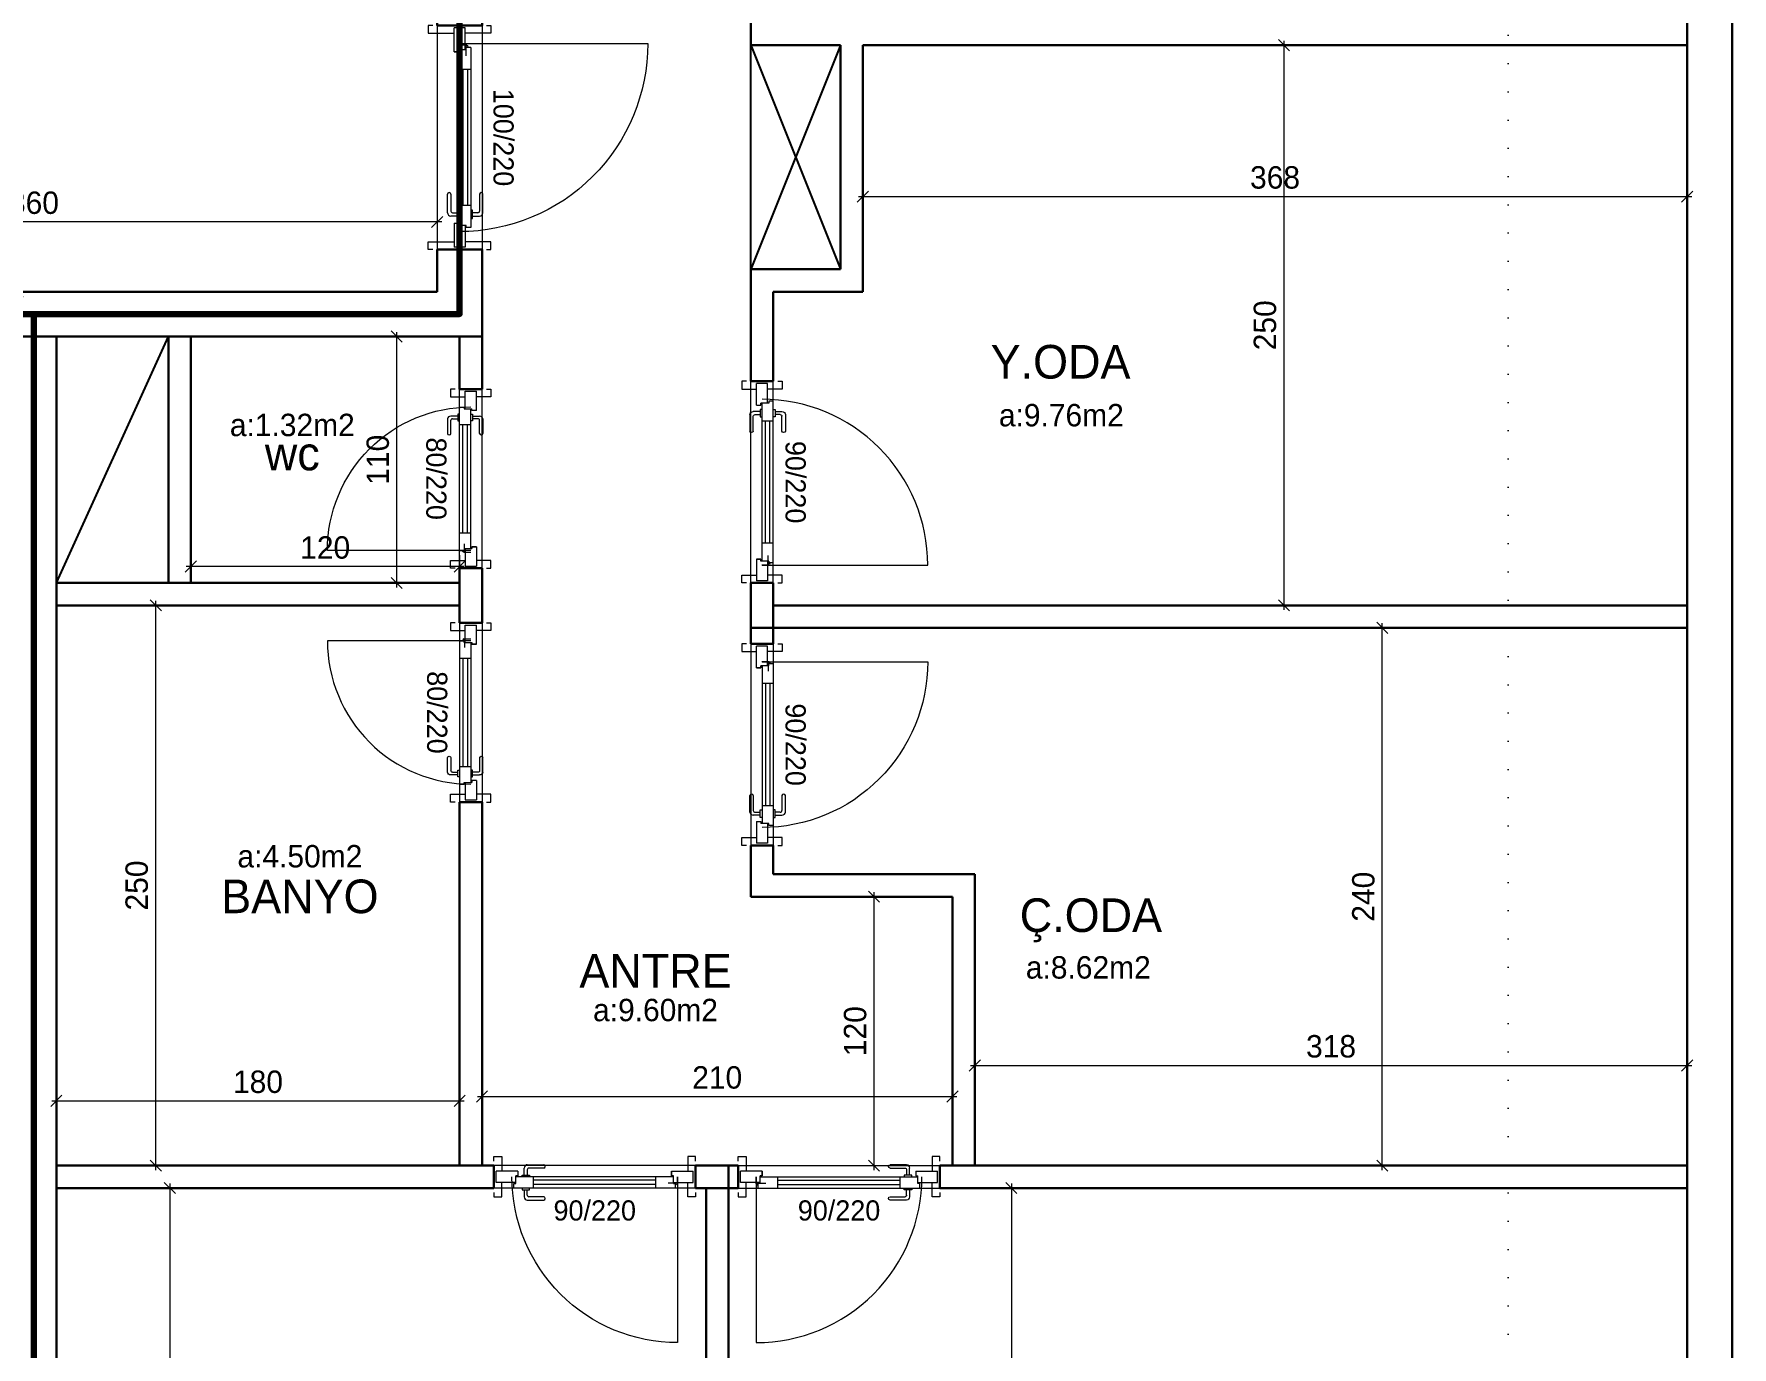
# Model space of a CAD drawing. Header units: centimetres. Extents: x 562865 to 1310255, y -148070 to 32737.
# Drawn here: x 600194 to 600952, y -1517 to -932 of the extents above; entities that cross this region are included whole.
import ezdxf
from ezdxf.enums import TextEntityAlignment as Align

# ---------------------------------------------------------------- set-up
doc = ezdxf.new("R2010")
doc.units = ezdxf.units.CM
doc.header["$LTSCALE"] = 2.5
doc.linetypes.add('DASHED', pattern=[0.25, 0.125, -0.125])
doc.linetypes.add('DOT', pattern=[0.25, 0, -0.25])
doc.layers.get('0').update_dxf_attribs({"color": 86})
for name, color, linetype, lineweight in [('1', 126, 'Continuous', 25), ('ADAKENARI', 18, 'Continuous', 5), ('DUVAR', 4, 'Continuous', 30), ('duvar-kesim', 7, 'Continuous', 0), ('GÖRÜNÜŞLER', 96, 'Continuous', 25), ('ince', 30, 'Continuous', 15), ('iç ölçü', 106, 'Continuous', 18), ('kapi', 9, 'Continuous', 0), ('kolon', 1, 'Continuous', 53)]:
    doc.layers.add(name, color=color, linetype=linetype, lineweight=lineweight)
for name, color, linetype in [('alan', 7, 'Continuous'), ('kapi-yazi', 7, 'Continuous'), ('mahal', 7, 'Continuous'), ('MAKINA', 4, 'Continuous'), ('MERBAS', 231, 'Continuous'), ('MIMARI', 3, 'Continuous'), ('Oda', 7, 'Continuous')]:
    doc.layers.add(name, color=color, linetype=linetype)
doc.styles.add('MAHALADI', font='arial.ttf')
doc.styles.add('PINAR', font='comic.ttf')
doc.dimstyles.new('TEMİZ ÖLÇÜ', dxfattribs={"dimtxt": 10, "dimasz": 5, "dimexe": 1.8, "dimexo": 0.625, "dimgap": 3, "dimtad": 1, "dimdec": 0, "dimrnd": 0.5, "dimzin": 1, "dimdsep": 46, "dimtxsty": 'PINAR', "dimblk": 'OBLIQUE', "dimcen": 0.9, "dimdle": 2, "dimclrd": 256, "dimclre": 256, "dimclrt": 7, "dimadec": 0, "dimazin": 0, "dimtfac": 1, "dimtdec": 0, "dimtofl": 0, "dimtmove": 2, "dimatfit": 2, "dimfxl": 10, "dimfxlon": 1, "dimlwd": -1, "dimlwe": -1, "dimarcsym": 0})

# ---------------------------------------------------------------- blocks, each defined once
blk = doc.blocks.new('fm-door1')
at = {"linetype": 'Continuous'}
for p, q in [((0, 25), (0, -25)), ((100, 25), (0, 25)), ((79.7, 31.8), (79.7, -0.3)), ((84, 27.6), (127.8, 27.6)), ((90, 50), (910, 50)), ((90, 50), (90, 30)), ((100, 30), (90, 30)), ((100, 30), (100, -5)), ((100, 30), (100, -5)), ((100, 0), (900, 0)), ((190, 50), (190, 0)), ((810, 50), (810, 0)), ((910, 30), (900, 30)), ((900, 30), (900, -5)), ((900, 25), (1000, 25)), ((910, 50), (910, 30)), ((1000, 25), (1000, -25)), ((110, -25), (0, -25)), ((100, -5), (110, -5)), ((110, -5), (100, -5)), ((110, -5), (110, -25)), ((110, -25), (110, -5)), ((890, -25), (890, -5)), ((890, -5), (900, -5)), ((890, -25), (1000, -25))]:
    blk.add_line(p, q, dxfattribs=at)
at = {"color": 8, "linetype": 'Continuous'}
for p, q in [((190, 35), (810, 35)), ((190, 15), (810, 15))]:
    blk.add_line(p, q, dxfattribs=at)
at = {"linetype": 'Continuous'}
for points in [[(857.6, 58.1), (857.6, 88.9, 0.414214), (842.4, 104.1), (758.6, 104.1, 1), (758.6, 88.9), (834.8, 88.9, -0.414214), (842.4, 81.3), (842.4, 58.1)], [(857.6, -8.1), (857.6, -38.9, -0.414214), (842.4, -54.1), (758.6, -54.1, -1), (758.6, -38.9), (834.8, -38.9, 0.414214), (842.4, -31.3), (842.4, -8.1)]]:
    blk.add_lwpolyline(points, format="xyb", dxfattribs=at)
for points in [[(869, 50), (869, 58.1), (831, 58.1), (831, 50)], [(869, 0), (869, -8.1), (831, -8.1), (831, 0)]]:
    blk.add_lwpolyline(points, dxfattribs=at)
blk.add_circle((84, 31.8), 4.26, dxfattribs=at)
blk = doc.blocks.new('_Oblique')
at = {"color": 0, "linetype": 'ByBlock', "lineweight": -2}
blk.add_line((-0.5, -0.5), (0.5, 0.5), dxfattribs=at)
blk = doc.blocks.new('*D177')
at = {"layer": 'Defpoints', "color": 0}
for p in [(600336, -1446.52), (600254.58, -1761.52), (600336, -1761.52)]:
    blk.add_point(p, dxfattribs=at)
at = {"layer": 'iç ölçü'}
for p, q in [((600259.58, -1446.52), (600252.78, -1446.52)), ((600254.58, -1444.52), (600254.58, -1763.52)), ((600259.58, -1761.52), (600252.78, -1761.52))]:
    blk.add_line(p, q, dxfattribs=at)
at = {"layer": 'iç ölçü', "linetype": 'ByBlock', "xscale": 5, "yscale": 5, "zscale": 5}
for p, rotation in [((600254.58, -1446.52), 90), ((600254.58, -1761.52), 270)]:
    blk.add_blockref('_Oblique', p, dxfattribs=dict(at, rotation=rotation))
at = {"layer": 'iç ölçü', "color": 7, "insert": (600246.1, -1604.02), "char_height": 10, "attachment_point": 5, "rotation": 90, "style": 'PINAR'}
blk.add_mtext('315', dxfattribs=at)
blk = doc.blocks.new('*D180')
at = {"layer": 'Defpoints', "color": 0}
for p in [(600676.54, -1446.52), (600630.26, -1881.52), (600676.54, -1881.52)]:
    blk.add_point(p, dxfattribs=at)
at = {"layer": 'iç ölçü'}
for p, q in [((600635.26, -1446.52), (600628.46, -1446.52)), ((600630.26, -1444.52), (600630.26, -1883.52)), ((600635.26, -1881.52), (600628.46, -1881.52))]:
    blk.add_line(p, q, dxfattribs=at)
at = {"layer": 'iç ölçü', "linetype": 'ByBlock', "xscale": 5, "yscale": 5, "zscale": 5}
for p, rotation in [((600630.26, -1446.52), 90), ((600630.26, -1881.52), 270)]:
    blk.add_blockref('_Oblique', p, dxfattribs=dict(at, rotation=rotation))
at = {"layer": 'iç ölçü', "color": 7, "insert": (600621.77, -1664.02), "char_height": 10, "attachment_point": 5, "rotation": 90, "style": 'PINAR'}
blk.add_mtext('435', dxfattribs=at)
blk = doc.blocks.new('*D182')
at = {"layer": 'Defpoints', "color": 0}
for p in [(600756.62, -1196.52), (600795.83, -1196.52), (600756.62, -1436.52)]:
    blk.add_point(p, dxfattribs=at)
at = {"layer": 'iç ölçü'}
for p, q in [((600790.83, -1196.52), (600797.63, -1196.52)), ((600795.83, -1438.52), (600795.83, -1194.52)), ((600790.83, -1436.52), (600797.63, -1436.52))]:
    blk.add_line(p, q, dxfattribs=at)
at = {"layer": 'iç ölçü', "linetype": 'ByBlock', "xscale": 5, "yscale": 5, "zscale": 5}
for p, rotation in [((600795.83, -1196.52), 90), ((600795.83, -1436.52), 270)]:
    blk.add_blockref('_Oblique', p, dxfattribs=dict(at, rotation=rotation))
at = {"layer": 'iç ölçü', "color": 7, "insert": (600787.42, -1316.52), "char_height": 10, "attachment_point": 5, "rotation": 90, "style": 'PINAR'}
blk.add_mtext('240', dxfattribs=at)
blk = doc.blocks.new('*D183')
at = {"layer": 'Defpoints', "color": 0}
for p in [(600613.95, -1333.03), (600931.95, -1333.03), (600931.95, -1391.8)]:
    blk.add_point(p, dxfattribs=at)
at = {"layer": 'iç ölçü'}
for p, q in [((600613.95, -1386.8), (600613.95, -1393.6)), ((600931.95, -1386.8), (600931.95, -1393.6)), ((600611.95, -1391.8), (600933.95, -1391.8))]:
    blk.add_line(p, q, dxfattribs=at)
at = {"layer": 'iç ölçü', "linetype": 'ByBlock', "xscale": 5, "yscale": 5, "zscale": 5, "rotation": 180}
blk.add_blockref('_Oblique', (600613.95, -1391.8), dxfattribs=at)
at = {"layer": 'iç ölçü', "linetype": 'ByBlock', "xscale": 5, "yscale": 5, "zscale": 5}
blk.add_blockref('_Oblique', (600931.95, -1391.8), dxfattribs=at)
at = {"layer": 'iç ölçü', "color": 7, "insert": (600772.95, -1383.34), "char_height": 10, "attachment_point": 5, "style": 'PINAR'}
blk.add_mtext('318', dxfattribs=at)
blk = doc.blocks.new('*D184')
at = {"layer": 'Defpoints', "color": 0}
for p in [(600738.04, -936.52), (600751.97, -936.52), (600738.04, -1186.52)]:
    blk.add_point(p, dxfattribs=at)
at = {"layer": 'iç ölçü'}
for p, q in [((600746.97, -936.52), (600753.77, -936.52)), ((600751.97, -1188.52), (600751.97, -934.52)), ((600746.97, -1186.52), (600753.77, -1186.52))]:
    blk.add_line(p, q, dxfattribs=at)
at = {"layer": 'iç ölçü', "linetype": 'ByBlock', "xscale": 5, "yscale": 5, "zscale": 5}
for p, rotation in [((600751.97, -936.52), 90), ((600751.97, -1186.52), 270)]:
    blk.add_blockref('_Oblique', p, dxfattribs=dict(at, rotation=rotation))
at = {"layer": 'iç ölçü', "color": 7, "insert": (600743.5, -1061.52), "char_height": 10, "attachment_point": 5, "rotation": 90, "style": 'PINAR'}
blk.add_mtext('250', dxfattribs=at)
blk = doc.blocks.new('*D185')
at = {"layer": 'Defpoints', "color": 0}
for p in [(600931.95, -1004.11), (600563.95, -1010.29), (600931.95, -1010.29)]:
    blk.add_point(p, dxfattribs=at)
at = {"layer": 'iç ölçü'}
for p, q in [((600561.95, -1004.11), (600933.95, -1004.11)), ((600563.95, -1009.11), (600563.95, -1002.31)), ((600931.95, -1009.11), (600931.95, -1002.31))]:
    blk.add_line(p, q, dxfattribs=at)
at = {"layer": 'iç ölçü', "linetype": 'ByBlock', "xscale": 5, "yscale": 5, "zscale": 5, "rotation": 180}
blk.add_blockref('_Oblique', (600563.95, -1004.11), dxfattribs=at)
at = {"layer": 'iç ölçü', "linetype": 'ByBlock', "xscale": 5, "yscale": 5, "zscale": 5}
blk.add_blockref('_Oblique', (600931.95, -1004.11), dxfattribs=at)
at = {"layer": 'iç ölçü', "color": 7, "insert": (600747.95, -995.6), "char_height": 10, "attachment_point": 5, "style": 'PINAR'}
blk.add_mtext('368', dxfattribs=at)
blk = doc.blocks.new('*D191')
at = {"layer": 'Defpoints', "color": 0}
for p in [(600238.73, -1186.52), (600248.33, -1186.52), (600238.73, -1436.52)]:
    blk.add_point(p, dxfattribs=at)
at = {"layer": 'iç ölçü'}
for p, q in [((600243.33, -1186.52), (600250.13, -1186.52)), ((600248.33, -1438.52), (600248.33, -1184.52)), ((600243.33, -1436.52), (600250.13, -1436.52))]:
    blk.add_line(p, q, dxfattribs=at)
at = {"layer": 'iç ölçü', "linetype": 'ByBlock', "xscale": 5, "yscale": 5, "zscale": 5}
for p, rotation in [((600248.33, -1186.52), 90), ((600248.33, -1436.52), 270)]:
    blk.add_blockref('_Oblique', p, dxfattribs=dict(at, rotation=rotation))
at = {"layer": 'iç ölçü', "color": 7, "insert": (600239.86, -1311.52), "char_height": 10, "attachment_point": 5, "rotation": 90, "style": 'PINAR'}
blk.add_mtext('250', dxfattribs=at)
blk = doc.blocks.new('*D192')
at = {"layer": 'Defpoints', "color": 0}
for p in [(600203.95, -1215.16), (600383.95, -1335.71), (600383.95, -1407.63)]:
    blk.add_point(p, dxfattribs=at)
at = {"layer": 'iç ölçü'}
for p, q in [((600201.95, -1407.63), (600385.95, -1407.63)), ((600203.95, -1402.63), (600203.95, -1409.43)), ((600383.95, -1402.63), (600383.95, -1409.43))]:
    blk.add_line(p, q, dxfattribs=at)
at = {"layer": 'iç ölçü', "linetype": 'ByBlock', "xscale": 5, "yscale": 5, "zscale": 5, "rotation": 180}
blk.add_blockref('_Oblique', (600203.95, -1407.63), dxfattribs=at)
at = {"layer": 'iç ölçü', "linetype": 'ByBlock', "xscale": 5, "yscale": 5, "zscale": 5}
blk.add_blockref('_Oblique', (600383.95, -1407.63), dxfattribs=at)
at = {"layer": 'iç ölçü', "color": 7, "insert": (600293.95, -1399.17), "char_height": 10, "attachment_point": 5, "style": 'PINAR'}
blk.add_mtext('180', dxfattribs=at)
blk = doc.blocks.new('*D193')
at = {"layer": 'Defpoints', "color": 0}
for p in [(600297.38, -1066.52), (600355.87, -1066.52), (600297.38, -1176.52)]:
    blk.add_point(p, dxfattribs=at)
at = {"layer": 'iç ölçü'}
for p, q in [((600350.87, -1066.52), (600357.67, -1066.52)), ((600355.87, -1178.52), (600355.87, -1064.52)), ((600350.87, -1176.52), (600357.67, -1176.52))]:
    blk.add_line(p, q, dxfattribs=at)
at = {"layer": 'iç ölçü', "linetype": 'ByBlock', "xscale": 5, "yscale": 5, "zscale": 5}
for p, rotation in [((600355.87, -1066.52), 90), ((600355.87, -1176.52), 270)]:
    blk.add_blockref('_Oblique', p, dxfattribs=dict(at, rotation=rotation))
at = {"layer": 'iç ölçü', "color": 7, "insert": (600347.47, -1121.52), "char_height": 10, "attachment_point": 5, "rotation": 90, "style": 'PINAR'}
blk.add_mtext('110', dxfattribs=at)
blk = doc.blocks.new('*D194')
at = {"layer": 'Defpoints', "color": 0}
for p in [(600263.95, -1084.69), (600383.95, -1084.69), (600263.95, -1169.16)]:
    blk.add_point(p, dxfattribs=at)
at = {"layer": 'iç ölçü'}
for p, q in [((600263.95, -1164.16), (600263.95, -1170.96)), ((600383.95, -1164.16), (600383.95, -1170.96)), ((600385.95, -1169.16), (600261.95, -1169.16))]:
    blk.add_line(p, q, dxfattribs=at)
at = {"layer": 'iç ölçü', "linetype": 'ByBlock', "xscale": 5, "yscale": 5, "zscale": 5, "rotation": 180}
blk.add_blockref('_Oblique', (600263.95, -1169.16), dxfattribs=at)
at = {"layer": 'iç ölçü', "linetype": 'ByBlock', "xscale": 5, "yscale": 5, "zscale": 5}
blk.add_blockref('_Oblique', (600383.95, -1169.16), dxfattribs=at)
at = {"layer": 'iç ölçü', "color": 7, "insert": (600323.95, -1160.75), "char_height": 10, "attachment_point": 5, "style": 'PINAR'}
blk.add_mtext('120', dxfattribs=at)
blk = doc.blocks.new('*D172')
at = {"layer": 'Defpoints', "color": 0}
for p in [(600603.95, -1405.64), (600393.95, -1410.84), (600603.95, -1410.84)]:
    blk.add_point(p, dxfattribs=at)
at = {"layer": 'iç ölçü'}
for p, q in [((600391.95, -1405.64), (600605.95, -1405.64)), ((600393.95, -1410.21), (600393.95, -1403.84)), ((600603.95, -1410.21), (600603.95, -1403.84))]:
    blk.add_line(p, q, dxfattribs=at)
at = {"layer": 'iç ölçü', "linetype": 'ByBlock', "xscale": 5, "yscale": 5, "zscale": 5, "rotation": 180}
blk.add_blockref('_Oblique', (600393.95, -1405.64), dxfattribs=at)
at = {"layer": 'iç ölçü', "linetype": 'ByBlock', "xscale": 5, "yscale": 5, "zscale": 5}
blk.add_blockref('_Oblique', (600603.95, -1405.64), dxfattribs=at)
at = {"layer": 'iç ölçü', "color": 7, "insert": (600498.95, -1397.23), "char_height": 10, "attachment_point": 5, "style": 'PINAR'}
blk.add_mtext('210', dxfattribs=at)
blk = doc.blocks.new('*D173')
at = {"layer": 'Defpoints', "color": 0}
for p in [(600558.95, -1316.52), (600568.95, -1316.52), (600553.33, -1436.52)]:
    blk.add_point(p, dxfattribs=at)
at = {"layer": 'iç ölçü'}
for p, q in [((600563.95, -1316.52), (600570.75, -1316.52)), ((600568.95, -1438.52), (600568.95, -1314.52)), ((600563.95, -1436.52), (600570.75, -1436.52))]:
    blk.add_line(p, q, dxfattribs=at)
at = {"layer": 'iç ölçü', "linetype": 'ByBlock', "xscale": 5, "yscale": 5, "zscale": 5}
for p, rotation in [((600568.95, -1316.52), 90), ((600568.95, -1436.52), 270)]:
    blk.add_blockref('_Oblique', p, dxfattribs=dict(at, rotation=rotation))
at = {"layer": 'iç ölçü', "color": 7, "insert": (600560.55, -1376.52), "char_height": 10, "attachment_point": 5, "rotation": 90, "style": 'PINAR'}
blk.add_mtext('120', dxfattribs=at)
blk = doc.blocks.new('*D174')
at = {"layer": 'Defpoints', "color": 0}
for p in [(600013.95, -977.73), (600373.95, -977.73), (600013.95, -1015.4)]:
    blk.add_point(p, dxfattribs=at)
at = {"layer": 'iç ölçü'}
for p, q in [((600375.95, -1015.4), (600011.95, -1015.4)), ((600013.95, -1010.4), (600013.95, -1017.2)), ((600373.95, -1010.4), (600373.95, -1017.2))]:
    blk.add_line(p, q, dxfattribs=at)
at = {"layer": 'iç ölçü', "linetype": 'ByBlock', "xscale": 5, "yscale": 5, "zscale": 5, "rotation": 180}
blk.add_blockref('_Oblique', (600013.95, -1015.4), dxfattribs=at)
at = {"layer": 'iç ölçü', "linetype": 'ByBlock', "xscale": 5, "yscale": 5, "zscale": 5}
blk.add_blockref('_Oblique', (600373.95, -1015.4), dxfattribs=at)
at = {"layer": 'iç ölçü', "color": 7, "insert": (600193.95, -1006.89), "char_height": 10, "attachment_point": 5, "style": 'PINAR'}
blk.add_mtext('360', dxfattribs=at)
blk = doc.blocks.new('*D148')
at = {"layer": 'Defpoints', "color": 0}
for p in [(594835.25, -754.66), (594855.25, -757.26), (594855.25, -770.98)]:
    blk.add_point(p, dxfattribs=at)
at = {"layer": 'iç ölçü'}
for p, q in [((594833.25, -757.26), (594857.25, -757.26)), ((594835.25, -755.28), (594835.25, -759.06)), ((594855.25, -767.26), (594855.25, -755.46))]:
    blk.add_line(p, q, dxfattribs=at)
at = {"layer": 'iç ölçü', "xscale": 5, "yscale": 5, "zscale": 5, "rotation": 180}
blk.add_blockref('_Oblique', (594835.25, -757.26), dxfattribs=at)
at = {"layer": 'iç ölçü', "xscale": 5, "yscale": 5, "zscale": 5}
blk.add_blockref('_Oblique', (594855.25, -757.26), dxfattribs=at)
at = {"layer": 'iç ölçü', "color": 7, "insert": (594847.75, -742.49), "char_height": 10, "attachment_point": 5, "style": 'PINAR'}
blk.add_mtext('20', dxfattribs=at)
blk = doc.blocks.new('*D149')
at = {"layer": 'Defpoints', "color": 0}
for p in [(595060.25, -732.85), (595060.25, -757.26), (594855.25, -770.98)]:
    blk.add_point(p, dxfattribs=at)
at = {"layer": 'iç ölçü'}
for p, q in [((595060.25, -747.26), (595060.25, -759.06)), ((594853.25, -757.26), (595062.25, -757.26)), ((594855.25, -767.26), (594855.25, -755.46))]:
    blk.add_line(p, q, dxfattribs=at)
at = {"layer": 'iç ölçü', "xscale": 5, "yscale": 5, "zscale": 5, "rotation": 180}
blk.add_blockref('_Oblique', (594855.25, -757.26), dxfattribs=at)
at = {"layer": 'iç ölçü', "xscale": 5, "yscale": 5, "zscale": 5}
blk.add_blockref('_Oblique', (595060.25, -757.26), dxfattribs=at)
at = {"layer": 'iç ölçü', "color": 7, "insert": (594957.75, -748.79), "char_height": 10, "attachment_point": 5, "style": 'PINAR'}
blk.add_mtext('205', dxfattribs=at)
blk = doc.blocks.new('*D150')
at = {"layer": 'Defpoints', "color": 0}
for p in [(595060.25, -732.85), (595085.25, -754.82), (595085.25, -757.26)]:
    blk.add_point(p, dxfattribs=at)
at = {"layer": 'iç ölçü'}
for p, q in [((595060.25, -747.26), (595060.25, -759.06)), ((595058.25, -757.26), (595087.25, -757.26)), ((595085.25, -755.44), (595085.25, -759.06))]:
    blk.add_line(p, q, dxfattribs=at)
at = {"layer": 'iç ölçü', "xscale": 5, "yscale": 5, "zscale": 5, "rotation": 180}
blk.add_blockref('_Oblique', (595060.25, -757.26), dxfattribs=at)
at = {"layer": 'iç ölçü', "xscale": 5, "yscale": 5, "zscale": 5}
blk.add_blockref('_Oblique', (595085.25, -757.26), dxfattribs=at)
at = {"layer": 'iç ölçü', "color": 7, "insert": (595072.75, -745.8), "char_height": 10, "attachment_point": 5, "style": 'PINAR'}
blk.add_mtext('25', dxfattribs=at)
blk = doc.blocks.new('*D151')
at = {"layer": 'Defpoints', "color": 0}
for p in [(595021.92, -789.21), (595028.67, -789.21), (595028.67, -814.21)]:
    blk.add_point(p, dxfattribs=at)
at = {"layer": 'iç ölçü'}
for p, q in [((595021.92, -816.21), (595021.92, -787.21)), ((595028.05, -789.21), (595020.12, -789.21)), ((595028.05, -814.21), (595020.12, -814.21))]:
    blk.add_line(p, q, dxfattribs=at)
at = {"layer": 'iç ölçü', "xscale": 5, "yscale": 5, "zscale": 5}
for p, rotation in [((595021.92, -789.21), 90), ((595021.92, -814.21), 270)]:
    blk.add_blockref('_Oblique', p, dxfattribs=dict(at, rotation=rotation))
at = {"layer": 'iç ölçü', "color": 7, "insert": (595033.82, -801.71), "char_height": 10, "attachment_point": 5, "rotation": 90, "style": 'PINAR'}
blk.add_mtext('25', dxfattribs=at)
blk = doc.blocks.new('*D152')
at = {"layer": 'Defpoints', "color": 0}
for p in [(595021.92, -609.21), (595026.14, -609.21), (595028.67, -789.21)]:
    blk.add_point(p, dxfattribs=at)
at = {"layer": 'iç ölçü'}
for p, q in [((595025.52, -609.21), (595020.12, -609.21)), ((595021.92, -791.21), (595021.92, -607.21)), ((595028.05, -789.21), (595020.12, -789.21))]:
    blk.add_line(p, q, dxfattribs=at)
at = {"layer": 'iç ölçü', "xscale": 5, "yscale": 5, "zscale": 5}
for p, rotation in [((595021.92, -609.21), 90), ((595021.92, -789.21), 270)]:
    blk.add_blockref('_Oblique', p, dxfattribs=dict(at, rotation=rotation))
at = {"layer": 'iç ölçü', "color": 7, "insert": (595013.46, -699.21), "char_height": 10, "attachment_point": 5, "rotation": 90, "style": 'PINAR'}
blk.add_mtext('180', dxfattribs=at)
blk = doc.blocks.new('*D153')
at = {"layer": 'Defpoints', "color": 0}
for p in [(595021.92, -584.21), (595026.14, -584.21), (595026.14, -609.21)]:
    blk.add_point(p, dxfattribs=at)
at = {"layer": 'iç ölçü'}
for p, q in [((595021.92, -611.21), (595021.92, -582.21)), ((595025.52, -584.21), (595020.12, -584.21)), ((595025.52, -609.21), (595020.12, -609.21))]:
    blk.add_line(p, q, dxfattribs=at)
at = {"layer": 'iç ölçü', "xscale": 5, "yscale": 5, "zscale": 5}
for p, rotation in [((595021.92, -584.21), 90), ((595021.92, -609.21), 270)]:
    blk.add_blockref('_Oblique', p, dxfattribs=dict(at, rotation=rotation))
at = {"layer": 'iç ölçü', "color": 7, "insert": (595037.05, -596.71), "char_height": 10, "attachment_point": 5, "rotation": 90, "style": 'PINAR'}
blk.add_mtext('25', dxfattribs=at)
blk = doc.blocks.new('*D154')
at = {"layer": 'Defpoints', "color": 0}
for p in [(594705.25, -699.23), (594705.25, -700.16), (594835.25, -699.23)]:
    blk.add_point(p, dxfattribs=at)
at = {"layer": 'iç ölçü'}
for p, q in [((594837.25, -700.16), (594703.25, -700.16)), ((594705.25, -699.85), (594705.25, -701.96)), ((594835.25, -699.85), (594835.25, -701.96))]:
    blk.add_line(p, q, dxfattribs=at)
at = {"layer": 'iç ölçü', "xscale": 5, "yscale": 5, "zscale": 5, "rotation": 180}
blk.add_blockref('_Oblique', (594705.25, -700.16), dxfattribs=at)
at = {"layer": 'iç ölçü', "xscale": 5, "yscale": 5, "zscale": 5}
blk.add_blockref('_Oblique', (594835.25, -700.16), dxfattribs=at)
at = {"layer": 'iç ölçü', "color": 7, "insert": (594770.25, -691.73), "char_height": 10, "attachment_point": 5, "style": 'PINAR'}
blk.add_mtext('130', dxfattribs=at)
blk = doc.blocks.new('*D145')
at = {"layer": 'Defpoints', "color": 0}
for p in [(594908.08, -814.21), (594877.98, -944.21), (594908.08, -944.21)]:
    blk.add_point(p, dxfattribs=at)
at = {"layer": 'iç ölçü'}
for p, q in [((594882.98, -814.21), (594876.18, -814.21)), ((594877.98, -812.21), (594877.98, -946.21)), ((594882.98, -944.21), (594876.18, -944.21))]:
    blk.add_line(p, q, dxfattribs=at)
at = {"layer": 'iç ölçü', "xscale": 5, "yscale": 5, "zscale": 5}
for p, rotation in [((594877.98, -814.21), 90), ((594877.98, -944.21), 270)]:
    blk.add_blockref('_Oblique', p, dxfattribs=dict(at, rotation=rotation))
at = {"layer": 'iç ölçü', "color": 7, "insert": (594869.55, -879.21), "char_height": 10, "attachment_point": 5, "rotation": 90, "style": 'PINAR'}
blk.add_mtext('130', dxfattribs=at)
blk = doc.blocks.new('*D146')
at = {"layer": 'Defpoints', "color": 0}
for p in [(594879, -84.21), (594885.25, -84.21), (594877.98, -214.21)]:
    blk.add_point(p, dxfattribs=at)
at = {"layer": 'iç ölçü'}
for p, q in [((594879, -216.21), (594879, -82.21)), ((594884, -84.21), (594877.2, -84.21)), ((594878.61, -214.21), (594880.8, -214.21))]:
    blk.add_line(p, q, dxfattribs=at)
at = {"layer": 'iç ölçü', "xscale": 5, "yscale": 5, "zscale": 5}
for p, rotation in [((594879, -84.21), 90), ((594879, -214.21), 270)]:
    blk.add_blockref('_Oblique', p, dxfattribs=dict(at, rotation=rotation))
at = {"layer": 'iç ölçü', "color": 7, "insert": (594870.57, -149.21), "char_height": 10, "attachment_point": 5, "rotation": 90, "style": 'PINAR'}
blk.add_mtext('130', dxfattribs=at)
blk = doc.blocks.new('*D147')
at = {"layer": 'Defpoints', "color": 0}
for p in [(594705.25, -288.43), (594835.25, -288.43), (594835.25, -303.04)]:
    blk.add_point(p, dxfattribs=at)
at = {"layer": 'iç ölçü'}
for p, q in [((594703.25, -303.04), (594837.25, -303.04)), ((594705.25, -298.04), (594705.25, -304.84)), ((594835.25, -298.04), (594835.25, -304.84))]:
    blk.add_line(p, q, dxfattribs=at)
at = {"layer": 'iç ölçü', "xscale": 5, "yscale": 5, "zscale": 5, "rotation": 180}
blk.add_blockref('_Oblique', (594705.25, -303.04), dxfattribs=at)
at = {"layer": 'iç ölçü', "xscale": 5, "yscale": 5, "zscale": 5}
blk.add_blockref('_Oblique', (594835.25, -303.04), dxfattribs=at)
at = {"layer": 'iç ölçü', "color": 7, "insert": (594770.25, -294.61), "char_height": 10, "attachment_point": 5, "style": 'PINAR'}
blk.add_mtext('130', dxfattribs=at)
blk = doc.blocks.new('A$C25296537')
at = {"color": 4, "ltscale": 0.1}
for p, q in [((245.32, 314.98), (241.85, 314.98)), ((241.85, 314.98), (241.85, 263.57)), ((245.32, 314.98), (245.32, 263.57)), ((241.85, 263.57), (245.32, 263.57)), ((249.24, 264.98), (245.71, 264.98)), ((245.71, 264.98), (245.71, 214.98)), ((249.24, 264.98), (249.24, 214.98)), ((245.71, 214.98), (249.24, 214.98))]:
    blk.add_line(p, q, dxfattribs=at)
at = {"layer": '1', "linetype": 'DASHED', "ltscale": 20}
blk.add_line((224, 725), (224, 722), dxfattribs=at)
at = {"layer": 'DUVAR'}
for p, q in [((474, 900), (74, 900)), ((74, 861.21), (74, 900)), ((474, 861.21), (474, 900)), ((454, 880), (94, 880)), ((94, 861.21), (94, 880)), ((454, 861.21), (454, 880)), ((94, 861.21), (74, 861.21)), ((454, 861.21), (474, 861.21)), ((74, 750), (74, 761.21)), ((94, 761.21), (74, 761.21)), ((94, 750), (94, 761.21)), ((454, 750), (454, 761.21)), ((454, 761.21), (474, 761.21)), ((474, 750), (474, 761.21)), ((74, 210), (74, 690)), ((94, 210), (94, 690)), ((224, 355), (224, 314.98)), ((244, 355), (244, 314.98)), ((224, 314.98), (244, 314.98)), ((224, 214.98), (224, 175)), ((224, 214.98), (244, 214.98)), ((244, 214.98), (244, 175)), ((74, 150), (74, 138.79)), ((94, 150), (94, 138.79)), ((454, 150), (454, 138.79)), ((474, 150), (474, 138.79)), ((94, 138.79), (74, 138.79)), ((454, 138.79), (474, 138.79)), ((74, 38.79), (74, 0)), ((94, 38.79), (74, 38.79)), ((94, 38.79), (94, 20)), ((454, 38.79), (454, 20)), ((454, 38.79), (474, 38.79)), ((474, 38.79), (474, 0)), ((454, 20), (94, 20)), ((474, 0), (74, 0))]:
    blk.add_line(p, q, dxfattribs=at)
at = {"layer": 'duvar-kesim'}
for p, q in [((74, 761.21), (74, 861.21)), ((94, 761.21), (94, 861.21)), ((454, 761.21), (454, 861.21)), ((474, 761.21), (474, 861.21)), ((224, 314.98), (224, 214.98)), ((244, 314.98), (244, 214.98)), ((74, 138.79), (74, 38.79)), ((94, 138.79), (94, 38.79)), ((454, 138.79), (454, 38.79)), ((474, 138.79), (474, 38.79))]:
    blk.add_line(p, q, dxfattribs=at)
at = {"layer": 'ince', "ltscale": 0.1}
for p, q in [((244, 330.42), (265.64, 330.42)), ((265.64, 330.42), (265.64, 198.81)), ((244, 302.6), (244, 314.98)), ((244, 214.98), (244, 198.81)), ((244, 198.81), (265.64, 198.81))]:
    blk.add_line(p, q, dxfattribs=at)
at = {"layer": 'kapi'}
for points in [[(72, 861.21), (70, 861.21), (70, 857.71), (81.5, 857.71)], [(96, 861.21), (98, 861.21), (98, 857.71), (86.5, 857.71)], [(452, 861.21), (450, 861.21), (450, 857.71), (461.5, 857.71)], [(476, 861.21), (478, 861.21), (478, 857.71), (466.5, 857.71)], [(72, 761.21), (70, 761.21), (70, 764.71), (81.5, 764.71)], [(96, 761.21), (98, 761.21), (98, 764.71), (86.5, 764.71)], [(452, 761.21), (450, 761.21), (450, 764.71), (461.5, 764.71)], [(476, 761.21), (478, 761.21), (478, 764.71), (466.5, 764.71)], [(72, 138.79), (70, 138.79), (70, 135.29), (81.5, 135.29)], [(96, 138.79), (98, 138.79), (98, 135.29), (86.5, 135.29)], [(452, 138.79), (450, 138.79), (450, 135.29), (461.5, 135.29)], [(476, 138.79), (478, 138.79), (478, 135.29), (466.5, 135.29)], [(72, 38.79), (70, 38.79), (70, 42.29), (81.5, 42.29)], [(96, 38.79), (98, 38.79), (98, 42.29), (86.5, 42.29)], [(452, 38.79), (450, 38.79), (450, 42.29), (461.5, 42.29)], [(476, 38.79), (478, 38.79), (478, 42.29), (466.5, 42.29)]]:
    blk.add_lwpolyline(points, dxfattribs=at)
for points in [[(84, 769.21), (0, 769.21, -0.414214), (84, 853.21, -0.414214)], [(464, 769.21), (548, 769.21, 0.414214), (464, 853.21, 0.414214)], [(84, 130.79), (0, 130.79, 0.414214), (84, 46.79, 0.414214)], [(464, 130.79), (548, 130.79, -0.414214), (464, 46.79, -0.414214)]]:
    blk.add_lwpolyline(points, format="xyb", dxfattribs=at)
at = {"layer": 'kolon'}
for points in [[(74, 750), (104, 750), (104, 690), (74, 690)], [(474, 150), (474, 750), (224, 750), (224, 720), (449, 720), (449, 380), (224, 380), (224, 355), (449, 355), (449, 175), (224, 175), (224, 150)], [(74, 210), (104, 210), (104, 150), (74, 150)]]:
    blk.add_lwpolyline(points, close=True, dxfattribs=at)
blk.add_lwpolyline([(224, 150), (474, 150)], dxfattribs=at)
at = {"layer": 'MAKINA', "ltscale": 0.1}
for p, q in [((412.79, 211.39), (412.79, 216.08)), ((441.45, 216.08), (441.45, 211.39))]:
    blk.add_line(p, q, dxfattribs=at)
at = {"layer": 'MERBAS'}
for p, q in [((224, 600), (224, 720)), ((224, 720), (449, 720)), ((449, 720), (449, 380)), ((224, 380), (224, 500)), ((449, 380), (224, 380))]:
    blk.add_line(p, q, dxfattribs=at)
for points in [[(224, 660), (319, 660, -0.414214), (389, 590), (389, 510, -0.414214), (319, 440), (224, 440)], [(224, 600), (319, 600, -0.414214), (329, 590), (329, 510, -0.414214), (319, 500), (224, 500)]]:
    blk.add_lwpolyline(points, format="xyb", dxfattribs=at)
at = {"layer": 'MIMARI', "ltscale": 0.1}
for p, q in [((333.87, 360.5), (331.52, 360.5)), ((331.52, 337.69), (331.52, 360.5)), ((333.87, 340.03), (333.87, 360.5)), ((345.6, 360.5), (343.26, 360.5)), ((343.26, 360.5), (343.26, 340.03)), ((345.6, 360.5), (345.6, 337.69)), ((345.6, 337.69), (331.52, 337.69)), ((343.26, 340.03), (333.87, 340.03)), ((412.79, 318.61), (441.45, 318.61)), ((412.79, 318.61), (441.45, 318.61)), ((412.79, 313.92), (412.79, 318.61)), ((441.45, 318.61), (441.45, 313.92)), ((441.45, 318.61), (441.45, 313.92)), ((412.79, 313.92), (441.45, 313.92)), ((412.79, 313.92), (441.45, 313.92)), ((412.79, 308.05), (424.53, 308.05)), ((412.79, 221.95), (412.79, 308.05)), ((424.53, 221.95), (424.53, 308.05)), ((412.79, 221.95), (424.53, 221.95)), ((412.79, 216.08), (441.45, 216.08)), ((412.79, 211.39), (441.45, 211.39)), ((345.6, 192.31), (331.52, 192.31)), ((331.52, 192.31), (331.52, 169.5)), ((343.26, 189.97), (333.87, 189.97)), ((333.87, 189.97), (333.87, 169.5)), ((343.26, 169.5), (343.26, 189.97)), ((345.6, 169.5), (345.6, 192.31)), ((333.87, 169.5), (331.52, 169.5)), ((345.6, 169.5), (343.26, 169.5))]:
    blk.add_line(p, q, dxfattribs=at)
for points in [[(343.26, 355), (333.87, 355)], [(390.47, 194.95), (402.43, 194.95), (402.43, 335.05), (251.07, 335.05), (251.07, 330.42)], [(390.47, 197.3), (400.08, 197.3), (400.08, 332.7), (253.42, 332.7), (253.42, 330.42)], [(251.07, 198.81), (251.07, 194.95), (390.47, 194.95)], [(253.42, 198.81), (253.42, 197.3), (390.47, 197.3)], [(343.26, 175), (333.87, 175)]]:
    blk.add_lwpolyline(points, dxfattribs=at)
for points in [[(341.01, 337.69), (341.01, 336.49), (335.96, 336.49), (335.96, 337.69)], [(339.54, 336.49), (338.59, 335.05), (338.56, 335.05), (337.65, 336.49)], [(341.01, 192.31), (341.01, 193.51), (335.96, 193.51), (335.96, 192.31)], [(339.54, 193.51), (338.59, 194.95), (338.56, 194.95), (337.65, 193.51)]]:
    blk.add_lwpolyline(points, close=True, dxfattribs=at)
for points in [[(341.01, 337.69), (341.01, 336.49), (335.96, 337.69), (335.96, 336.49)], [(337.65, 336.49), (338.56, 335.05), (339.54, 336.49), (338.58, 335.02)], [(341.01, 192.31), (341.01, 193.51), (335.96, 192.31), (335.96, 193.51)], [(337.65, 193.51), (338.56, 194.95), (339.54, 193.51), (338.58, 194.98)]]:
    blk.add_solid(points, dxfattribs=at)
at = {"layer": 'kapi', "yscale": 0.09999999999990905, "zscale": 0.098}
for p, xscale, rotation in [((84, 762.21), 0.09799999999995634, 90), ((464, 762.21), -0.09799999999995634, 270), ((84, 137.79), -0.09799999999995634, 90), ((464, 137.79), 0.09799999999995634, 270)]:
    blk.add_blockref('fm-door1', p, dxfattribs=dict(at, xscale=xscale, rotation=rotation))
at = {"layer": 'alan', "style": 'MAHALADI'}
blk.add_text('alan :3.80 m²', height=10, dxfattribs=at).set_placement((341.24, 257.25), align=Align.CENTER)
at = {"layer": 'kapi-yazi', "style": 'PINAR'}
for rotation, p in [(270, (64, 811.74)), (90, (484, 811.21)), (90, (64.37, 88.26)), (270, (483.63, 88.79))]:
    blk.add_text('100/220', height=9, rotation=rotation, dxfattribs=at).set_placement(p, align=Align.MIDDLE_CENTER)
at = {"layer": 'Oda', "style": 'MAHALADI'}
blk.add_text('ASANSÖR', height=15, dxfattribs=at).set_placement((341.24, 272.25), align=Align.CENTER)
at = {"layer": 'iç ölçü'}
for base, p1, p2, angle, override, picture, middle in [((267.75, 880), (266.73, 750), (274, 880), 90, {"dimfxl": 5, "dimarcsym": 1}, '*D146', (259.32, 815)), ((224, 661.17), (94, 675.78), (224, 675.78), 180, {"dimfxl": 5, "dimarcsym": 1}, '*D147', (159, 669.6)), ((410.67, 355), (417.42, 175), (414.89, 355), 90, {"dimtxsty": 'PINAR'}, '*D152', (402.21, 265)), ((94, 264.05), (224, 264.98), (94, 264.98), 180, {"dimfxl": 5, "dimarcsym": 1}, '*D154', (159, 272.48)), ((449, 206.95), (244, 193.23), (449, 231.36), 180, {"dimtxsty": 'PINAR'}, '*D149', (346.5, 215.42)), ((266.73, 20), (296.83, 150), (296.83, 20), 90, {"dimfxl": 5, "dimarcsym": 1}, '*D145', (258.3, 85))]:
    dim = blk.add_linear_dim(base=base, p1=p1, p2=p2, angle=angle, dimstyle='TEMİZ ÖLÇÜ', override=override, dxfattribs=at)
    dim.commit()
    dim.dimension.update_dxf_attribs({"geometry": picture, "text_midpoint": middle, "insert": (-594611.25, 964.21)})
for base, p1, p2, angle, picture, middle in [((410.67, 380), (414.89, 355), (414.89, 380), 90, '*D153', (425.8, 367.5)), ((244, 206.95), (224, 209.55), (244, 193.23), 180, '*D148', (236.5, 221.72)), ((474, 206.95), (449, 231.36), (474, 209.39), 180, '*D150', (461.5, 218.41)), ((410.67, 175), (417.42, 150), (417.42, 175), 90, '*D151', (422.57, 162.5))]:
    dim = blk.add_linear_dim(base=base, p1=p1, p2=p2, angle=angle, dimstyle='TEMİZ ÖLÇÜ', override={"dimtxsty": 'PINAR'}, dxfattribs=at)
    dim.commit()
    dim.dimension.update_dxf_attribs({"geometry": picture, "text_midpoint": middle, "dimtype": 128, "insert": (-594611.25, 964.21)})

msp = doc.modelspace()

# ---------------------------------------------------------------- linework, layer by layer
at = {"layer": 'ADAKENARI', "color": 2, "linetype": 'DOT', "ltscale": 20}
msp.add_lwpolyline([(600851.95, 328.48), (599535.95, 328.48), (599535.95, -1801.52), (600851.95, -1801.52)], close=True, dxfattribs=at)
at = {"layer": 'DUVAR'}
for p, q in [((600951.95, -1901.52), (600951.95, 428.48)), ((600931.95, -1801.52), (600931.95, 328.48)), ((600513.95, -936.52), (600513.95, -916.32)), ((600553.95, -936.52), (600513.95, -936.52)), ((600553.95, -1036.52), (600553.95, -936.52)), ((600563.95, -1046.52), (600563.95, -936.52)), ((600931.95, -936.52), (600563.95, -936.52)), ((600513.95, -1086.52), (600513.95, -1036.52)), ((600553.95, -1036.52), (600513.95, -1036.52)), ((600523.95, -1086.52), (600523.95, -1046.52)), ((600563.95, -1046.52), (600523.95, -1046.52)), ((600393.95, -1089.97), (600393.95, -1056.52)), ((600203.95, -1066.52), (600203.95, -1901.52)), ((600253.95, -1176.52), (600253.95, -1066.52)), ((600263.95, -1176.52), (600263.95, -1066.52)), ((600383.95, -1089.97), (600383.95, -1066.52)), ((600393.95, -1089.97), (600383.95, -1089.97)), ((600513.95, -1086.52), (600523.95, -1086.52)), ((600383.95, -1194.29), (600383.95, -1169.97)), ((600393.95, -1169.97), (600383.95, -1169.97)), ((600393.95, -1194.29), (600393.95, -1169.97)), ((600383.95, -1176.52), (600203.95, -1176.52)), ((600513.95, -1203.65), (600513.95, -1176.52)), ((600513.95, -1176.52), (600523.95, -1176.52)), ((600523.95, -1203.65), (600523.95, -1176.52)), ((600383.95, -1186.52), (600203.95, -1186.52)), ((600931.95, -1186.52), (600523.95, -1186.52)), ((600393.95, -1194.29), (600383.95, -1194.29)), ((600931.95, -1196.52), (600513.95, -1196.52)), ((600513.95, -1203.65), (600523.95, -1203.65)), ((600383.95, -1436.52), (600383.95, -1274.29)), ((600393.95, -1274.29), (600383.95, -1274.29)), ((600393.95, -1436.52), (600393.95, -1274.29)), ((600513.95, -1316.52), (600513.95, -1293.65)), ((600513.95, -1293.65), (600523.95, -1293.65)), ((600523.95, -1306.52), (600523.95, -1293.65)), ((600523.95, -1306.52), (600613.95, -1306.52)), ((600613.95, -1436.52), (600613.95, -1306.52)), ((600513.95, -1316.52), (600603.95, -1316.52)), ((600603.95, -1436.52), (600603.95, -1316.52)), ((600399.28, -1436.52), (600203.95, -1436.52)), ((600399.28, -1436.52), (600399.28, -1446.52)), ((600508.33, -1436.52), (600489.28, -1436.52)), ((600489.28, -1436.52), (600489.28, -1446.52)), ((600503.95, -1436.52), (600503.95, -1881.52)), ((600503.95, -1436.52), (600508.33, -1436.52)), ((600508.33, -1436.52), (600508.33, -1446.52)), ((600931.95, -1436.52), (600598.33, -1436.52)), ((600598.33, -1436.52), (600603.95, -1436.52)), ((600598.33, -1436.52), (600598.33, -1446.52)), ((600399.28, -1446.52), (600203.95, -1446.52)), ((600508.33, -1446.52), (600489.28, -1446.52)), ((600493.95, -1446.52), (600493.95, -1761.52)), ((600931.95, -1446.52), (600598.33, -1446.52))]:
    msp.add_line(p, q, dxfattribs=at)
at = {"layer": 'duvar-kesim'}
for p, q in [((600383.95, -1169.97), (600383.95, -1089.97)), ((600393.95, -1169.97), (600393.95, -1089.97)), ((600513.95, -1176.52), (600513.95, -1086.52)), ((600523.95, -1176.52), (600523.95, -1086.52)), ((600383.95, -1194.29), (600383.95, -1274.29)), ((600393.95, -1194.29), (600393.95, -1274.29)), ((600513.95, -1203.65), (600513.95, -1293.65)), ((600523.95, -1203.65), (600523.95, -1293.65)), ((600489.28, -1436.52), (600399.28, -1436.52)), ((600508.33, -1436.52), (600598.33, -1436.52)), ((600489.28, -1446.52), (600399.28, -1446.52)), ((600508.33, -1446.52), (600598.33, -1446.52))]:
    msp.add_line(p, q, dxfattribs=at)
at = {"layer": 'GÖRÜNÜŞLER'}
for p, q in [((600513.95, -1036.52), (600513.95, -936.52)), ((600513.95, -936.52), (600553.95, -1036.52)), ((600553.95, -936.52), (600513.95, -1036.52)), ((600203.95, -1176.52), (600253.95, -1066.52))]:
    msp.add_line(p, q, dxfattribs=at)
at = {"layer": 'kapi'}
for points in [[(600381.95, -1089.97), (600379.95, -1089.97), (600379.95, -1093.47), (600386.45, -1093.47)], [(600395.95, -1089.97), (600397.95, -1089.97), (600397.95, -1093.47), (600391.45, -1093.47)], [(600511.95, -1086.52), (600509.95, -1086.52), (600509.95, -1090.02), (600516.45, -1090.02)], [(600525.95, -1086.52), (600527.95, -1086.52), (600527.95, -1090.02), (600521.45, -1090.02)], [(600381.95, -1169.97), (600379.95, -1169.97), (600379.95, -1166.47), (600386.45, -1166.47)], [(600395.95, -1169.97), (600397.95, -1169.97), (600397.95, -1166.47), (600391.45, -1166.47)], [(600511.95, -1176.52), (600509.95, -1176.52), (600509.95, -1173.02), (600516.45, -1173.02)], [(600525.95, -1176.52), (600527.95, -1176.52), (600527.95, -1173.02), (600521.45, -1173.02)], [(600381.95, -1194.29), (600379.95, -1194.29), (600379.95, -1197.79), (600386.45, -1197.79)], [(600395.95, -1194.29), (600397.95, -1194.29), (600397.95, -1197.79), (600391.45, -1197.79)], [(600511.95, -1203.65), (600509.95, -1203.65), (600509.95, -1207.15), (600516.45, -1207.15)], [(600525.95, -1203.65), (600527.95, -1203.65), (600527.95, -1207.15), (600521.45, -1207.15)], [(600381.95, -1274.29), (600379.95, -1274.29), (600379.95, -1270.79), (600386.45, -1270.79)], [(600395.95, -1274.29), (600397.95, -1274.29), (600397.95, -1270.79), (600391.45, -1270.79)], [(600511.95, -1293.65), (600509.95, -1293.65), (600509.95, -1290.15), (600516.45, -1290.15)], [(600525.95, -1293.65), (600527.95, -1293.65), (600527.95, -1290.15), (600521.45, -1290.15)], [(600399.28, -1434.52), (600399.28, -1432.52), (600402.78, -1432.52), (600402.78, -1439.02)], [(600489.28, -1434.52), (600489.28, -1432.52), (600485.78, -1432.52), (600485.78, -1439.02)], [(600508.33, -1434.52), (600508.33, -1432.52), (600511.83, -1432.52), (600511.83, -1439.02)], [(600598.33, -1434.52), (600598.33, -1432.52), (600594.83, -1432.52), (600594.83, -1439.02)], [(600399.28, -1448.52), (600399.28, -1450.52), (600402.78, -1450.52), (600402.78, -1444.02)], [(600489.28, -1448.52), (600489.28, -1450.52), (600485.78, -1450.52), (600485.78, -1444.02)], [(600508.33, -1448.52), (600508.33, -1450.52), (600511.83, -1450.52), (600511.83, -1444.02)], [(600598.33, -1448.52), (600598.33, -1450.52), (600594.83, -1450.52), (600594.83, -1444.02)]]:
    msp.add_lwpolyline(points, dxfattribs=at)
for points in [[(600388.95, -1161.97), (600324.95, -1161.97, -0.414214), (600388.95, -1097.97, -0.414214)], [(600518.95, -1168.52), (600592.95, -1168.52, 0.414214), (600518.95, -1094.52, 0.414214)], [(600388.95, -1202.29), (600324.95, -1202.29, 0.414214), (600388.95, -1266.29, 0.414214)], [(600518.95, -1211.65), (600592.95, -1211.65, -0.414214), (600518.95, -1285.65, -0.414214)], [(600481.28, -1441.52), (600481.28, -1515.52, -0.414214), (600407.28, -1441.52, -0.414214)], [(600516.33, -1441.52), (600516.33, -1515.52, 0.414214), (600590.33, -1441.52, 0.414214)]]:
    msp.add_lwpolyline(points, format="xyb", dxfattribs=at)
at = {"layer": 'kolon', "color": 6, "lineweight": 140}
msp.add_line((600193.95, -1056.52), (600193.95, -1901.52), dxfattribs=at)
msp.add_lwpolyline([(600003.95, -1056.52), (600383.95, -1056.52), (600383.95, -176.52), (600003.95, -176.52)], close=True, dxfattribs=at)

# ---------------------------------------------------------------- block references
at = {"layer": 'kapi'}
for p, xscale, yscale, zscale, rotation in [((600388.95, -1168.97), -0.07799999999997453, -0.09999999999990905, 0.07800000000000001, 270), ((600518.95, -1175.52), 0.08800000000021961, -0.09999999999990905, 0.08800000000000001, 90.00004471351919), ((600388.95, -1195.29), 0.07799999999997453, -0.09999999999990905, 0.07800000000000011, 270), ((600518.95, -1204.65), 0.08800000000021961, 0.09999999999990905, 0.08799999999999991, 270.0000447135192), ((600488.28, -1441.52), 0.08799999999973807, 0.09999999999990905, 0.08800000000000001, 180)]:
    msp.add_blockref('fm-door1', p, dxfattribs=dict(at, xscale=xscale, yscale=yscale, zscale=zscale, rotation=rotation))
at = {"layer": 'kapi', "xscale": 0.08799999999973807, "yscale": -0.09999999999990905, "zscale": 0.08800000000000001}
msp.add_blockref('fm-door1', (600509.33, -1441.52), dxfattribs=at)
at = {"layer": 'kolon'}
msp.add_blockref('A$C25296537', (599919.95, -1066.52), dxfattribs=at)

# ---------------------------------------------------------------- texts
at = {"layer": 'alan', "style": 'PINAR'}
for s, p in [('a:9.76m2', (600652.56, -1106.63)), ('a:1.32m2', (600309.27, -1111)), ('a:4.50m2', (600312.66, -1303.45)), ('a:8.62m2', (600664.59, -1353.06)), ('a:9.60m2', (600471.41, -1372.08))]:
    msp.add_text(s, height=10, dxfattribs=at).set_placement(p, align=Align.CENTER)
at = {"layer": 'kapi-yazi', "style": 'PINAR'}
for s, rotation, p in [('80/220', 270, (600373.58, -1129.97)), ('90/220', 270.00005, (600533.95, -1131.52)), ('80/220', 270, (600373.95, -1234.29)), ('90/220', 270.00005, (600533.95, -1248.65)), ('90/220', 0, (600444.28, -1456.52))]:
    msp.add_text(s, height=9, rotation=rotation, dxfattribs=at).set_placement(p, align=Align.MIDDLE_CENTER)
msp.add_text('90/220', height=9, dxfattribs=at).set_placement((600553.33, -1456.52), align=Align.MIDDLE_CENTER)
at = {"layer": 'mahal', "style": 'PINAR'}
for s, p in [('Y.ODA', (600652.21, -1085.3)), ('wc', (600309.27, -1126.25)), ('BANYO', (600312.66, -1323.87)), ('Ç.ODA', (600665.75, -1332.27)), ('ANTRE', (600471.41, -1357.08))]:
    msp.add_text(s, height=15, dxfattribs=at).set_placement(p, align=Align.CENTER)

# ---------------------------------------------------------------- dimensions: what is measured, and where the dimension line sits
at = {"layer": 'iç ölçü'}
for base, p1, p2, picture, middle in [((600751.97, -936.52), (600738.04, -1186.52), (600738.04, -936.52), '*D184', (600743.5, -1061.52)), ((600355.87, -1066.52), (600297.38, -1176.52), (600297.38, -1066.52), '*D193', (600347.47, -1121.52)), ((600248.33, -1186.52), (600238.73, -1436.52), (600238.73, -1186.52), '*D191', (600239.86, -1311.52)), ((600795.83, -1196.52), (600756.62, -1436.52), (600756.62, -1196.52), '*D182', (600787.42, -1316.52)), ((600568.95, -1316.52), (600553.33, -1436.52), (600558.95, -1316.52), '*D173', (600560.55, -1376.52)), ((600254.58, -1761.52), (600336, -1446.52), (600336, -1761.52), '*D177', (600246.1, -1604.02)), ((600630.26, -1881.52), (600676.54, -1446.52), (600676.54, -1881.52), '*D180', (600621.77, -1664.02))]:
    dim = msp.add_linear_dim(base=base, p1=p1, p2=p2, angle=90, dimstyle='TEMİZ ÖLÇÜ', override={"dimfxl": 5, "dimarcsym": 1}, dxfattribs=at)
    dim.commit()
    dim.dimension.update_dxf_attribs({"geometry": picture, "text_midpoint": middle})
for base, p1, p2, picture, middle in [((600013.95, -1015.4), (600373.95, -977.73), (600013.95, -977.73), '*D174', (600193.95, -1006.89)), ((600931.95, -1004.11), (600563.95, -1010.29), (600931.95, -1010.29), '*D185', (600747.95, -995.6)), ((600263.95, -1169.16), (600383.95, -1084.69), (600263.95, -1084.69), '*D194', (600323.95, -1160.75)), ((600383.95, -1407.63), (600203.95, -1215.16), (600383.95, -1335.71), '*D192', (600293.95, -1399.17)), ((600931.95, -1391.8), (600613.95, -1333.03), (600931.95, -1333.03), '*D183', (600772.95, -1383.34)), ((600603.95, -1405.64), (600393.95, -1410.84), (600603.95, -1410.84), '*D172', (600498.95, -1397.23))]:
    dim = msp.add_linear_dim(base=base, p1=p1, p2=p2, dimstyle='TEMİZ ÖLÇÜ', override={"dimfxl": 5, "dimarcsym": 1}, dxfattribs=at)
    dim.commit()
    dim.dimension.update_dxf_attribs({"geometry": picture, "text_midpoint": middle})

doc.saveas('drawing.dxf')
